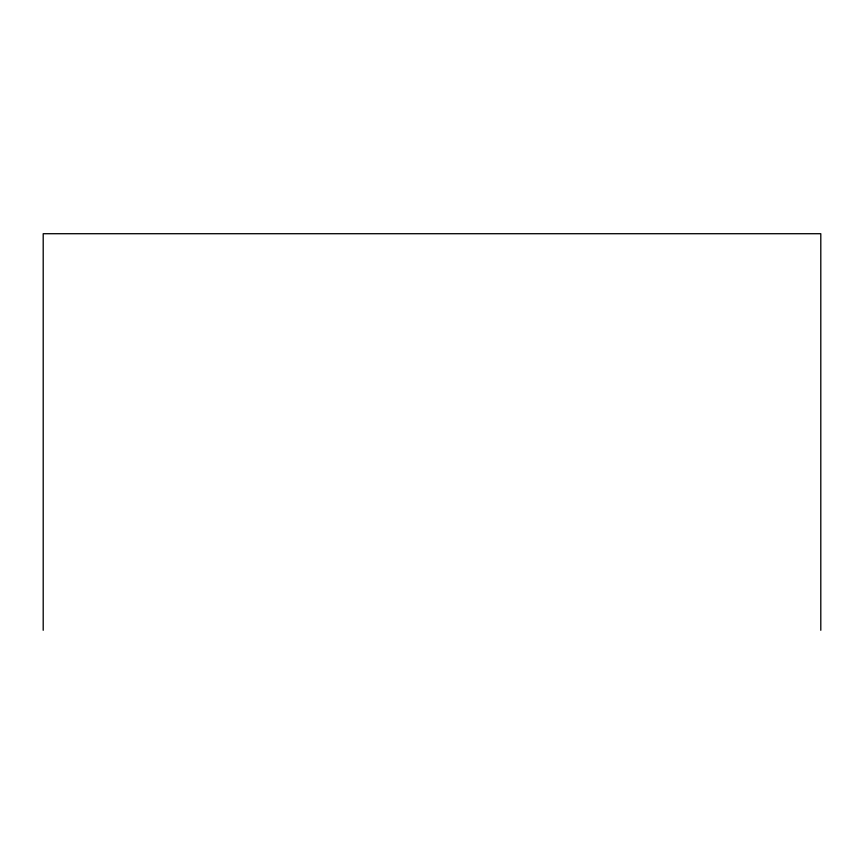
<?xml version="1.0" encoding="UTF-8"?>
<svg xmlns="http://www.w3.org/2000/svg" width="864" height="864" viewBox="0 0 864 864"><rect width="100%" height="100%" fill="white"/><g stroke="black" fill="none" stroke-linecap="round" stroke-linejoin="round"><path stroke-width="1.3" d="M820.8 630.288L820.8 233.712L43.2 233.712L43.2 630.288"/></g></svg>
